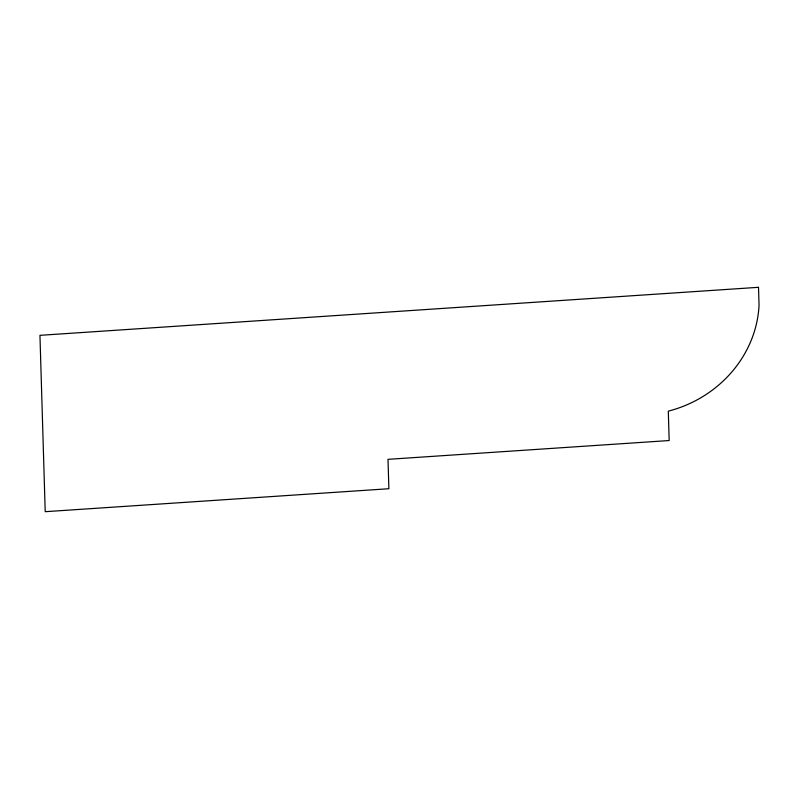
<?xml version="1.0" encoding="UTF-8"?>
<svg xmlns="http://www.w3.org/2000/svg" width="799" height="799" viewBox="0 0 799 799"><rect width="100%" height="100%" fill="white"/><g stroke="black" fill="none" stroke-linecap="round" stroke-linejoin="round"><path stroke-width="1.2" d="M758.511 287.31L39.95 335.33L45.213 511.69L388.883 488.728L388.004 459.335L669.172 440.539L668.304 411.145A117.803 109.533 -18 0 0 759.05 305.288L758.511 287.31"/></g></svg>
